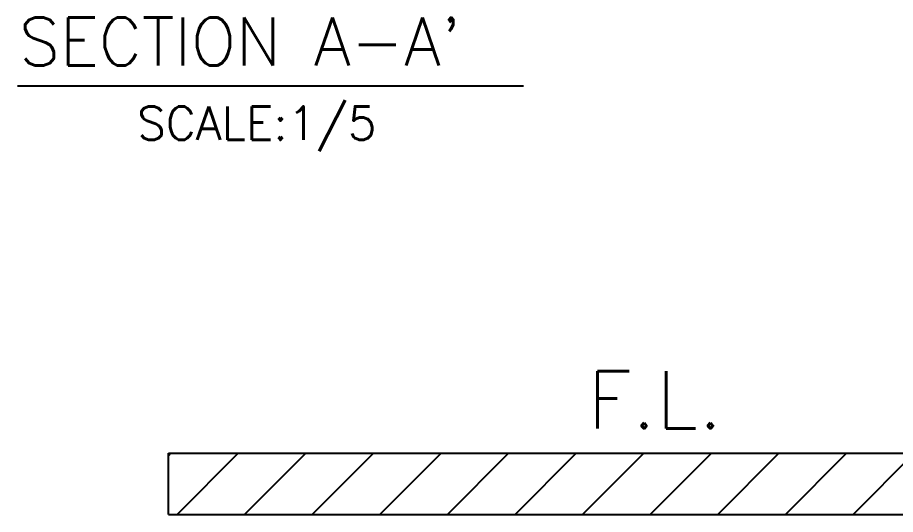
# Model space of a CAD drawing. Extents: x 1522 to 1942, y -990 to -693.
# Drawn here: x 1732.8 to 1824.7, y -885.5 to -833.5 of the extents above; entities that cross this region are included whole.
import ezdxf

# ---------------------------------------------------------------- set-up
doc = ezdxf.new("R2010")
doc.units = 0
doc.header["$LTSCALE"] = 7
doc.header["$MEASUREMENT"] = 0
doc.layers.get('0').update_dxf_attribs({"color": 2, "linetype": 'CONTINUOUS'})
doc.layers.add('D', color=2, linetype='CONTINUOUS')
doc.layers.add('HT', color=3, linetype='CONTINUOUS')
doc.styles.add('GHS', font='romans', dxfattribs={"bigfont": 'ghs'})

msp = doc.modelspace()

# ---------------------------------------------------------------- hatches: boundary and pattern name
at = {"layer": 'HT', "ltscale": 0.5}
h = msp.add_hatch(dxfattribs=at)
h.set_pattern_fill('ANSI31', color=256, scale=40, style=0)
h.set_pattern_definition([(45, (1840.145, -137.2897), (-3.535534, 3.535534), [])])
h.paths.add_polyline_path([(1880.307, -885.51), (1880.307, -879.11), (1748.632, -879.11), (1748.632, -885.51)])

# ---------------------------------------------------------------- linework, layer by layer
at = {"color": 0}
msp.add_line((1785.771, -840.708), (1732.849, -840.708), dxfattribs=at)
at = {"layer": 'HT', "ltscale": 0.5}
for p, q in [((1748.632, -879.11), (1880.307, -879.11)), ((1748.632, -885.51), (1748.632, -879.11)), ((1748.632, -885.51), (1880.307, -885.51))]:
    msp.add_line(p, q, dxfattribs=at)

# ---------------------------------------------------------------- texts
at = {"color": 7, "style": 'GHS'}
msp.add_text("SECTION A-A'", height=5, dxfattribs=at).set_placement((1732.994, -838.531))
at = {"style": 'GHS'}
msp.add_text('SCALE:1/5', height=3.5, dxfattribs=at).set_placement((1745.353, -846.326))
at = {"layer": 'D', "ltscale": 0.5, "style": 'GHS'}
msp.add_text('F.L.', height=6, dxfattribs=at).set_placement((1792.471, -876.514))

doc.saveas('drawing.dxf')
